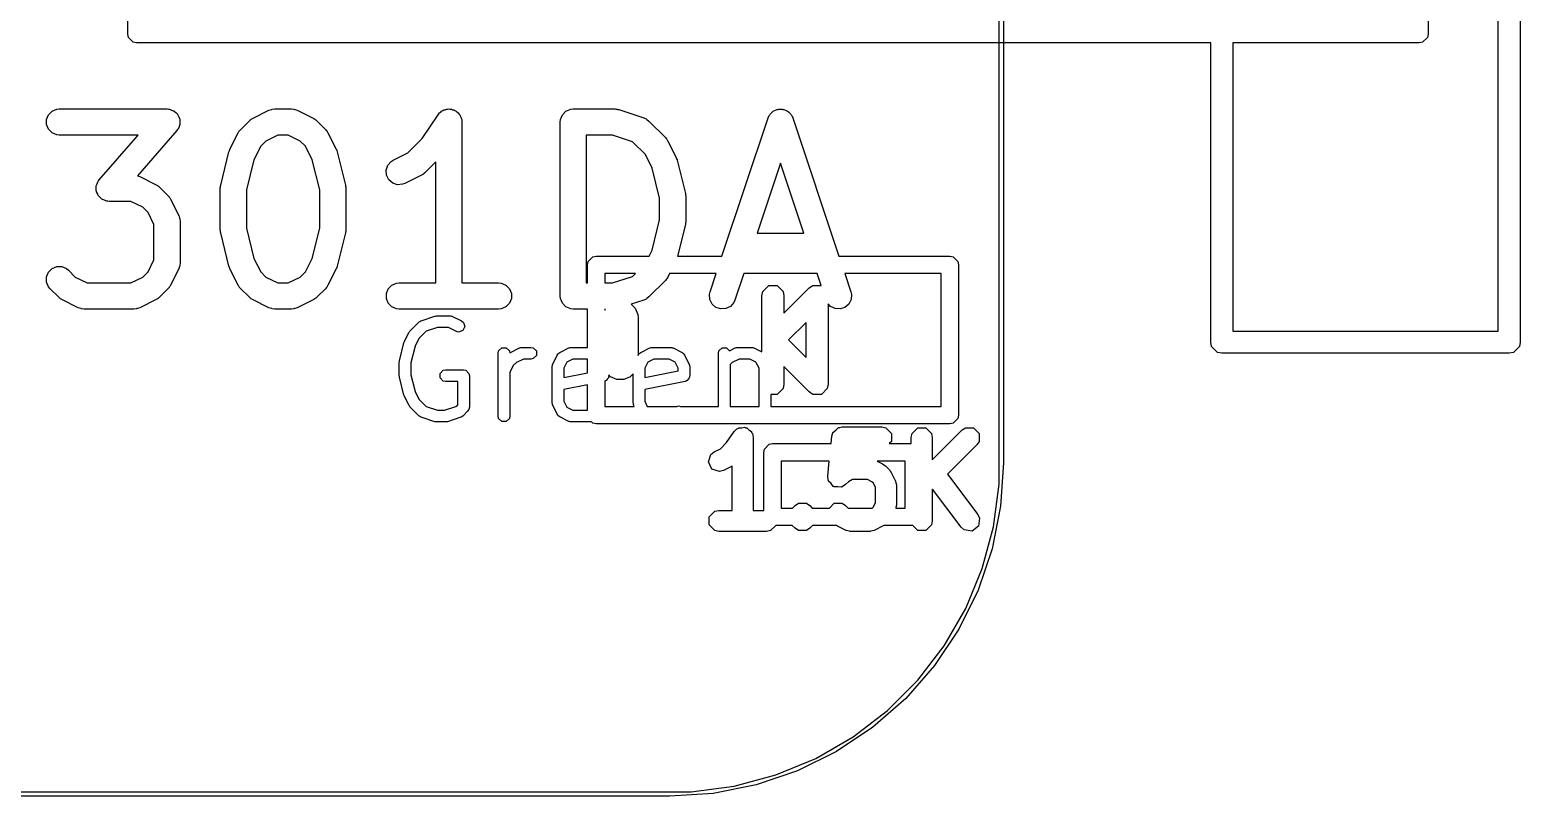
# Model space of a CAD drawing. Extents: x 95.1 to 121.9, y -82.3 to -63.1.
# Drawn here: x 113.31 to 121.87, y -81.74 to -77.34 of the extents above; entities that cross this region are included whole.
import ezdxf

# ---------------------------------------------------------------- set-up
doc = ezdxf.new("R2010")
doc.units = 0
doc.layers.add('BLACK', color=7, linetype='CONTINUOUS')

msp = doc.modelspace()

# ---------------------------------------------------------------- linework, layer by layer
at = {"layer": 'BLACK', "linetype": 'CONTINUOUS'}
for p, q in [((118.876, -79.821), (118.876, -65.851)), ((118.9014, -65.851), (118.9014, -79.821)), ((121.7425, -79.0665), (121.7425, -66.6935)), ((121.8695, -66.63), (121.8695, -79.13)), ((121.34, -68.41), (121.34, -77.36)), ((113.87, -77.36), (113.87, -74.239878)), ((113.873806, -77.379134), (113.87, -77.36)), ((113.900866, -77.406194), (113.873806, -77.379134)), ((121.336194, -77.379134), (121.309134, -77.406194)), ((121.34, -77.36), (121.336194, -77.379134)), ((113.92, -77.41), (113.900866, -77.406194)), ((120.0915, -77.41), (113.92, -77.41)), ((120.0915, -79.13), (120.0915, -77.41)), ((121.29, -77.41), (120.2185, -77.41)), ((120.2185, -77.41), (120.2185, -79.0665)), ((121.309134, -77.406194), (121.29, -77.41)), ((113.403584, -77.850187), (113.414783, -77.823151)), ((113.414783, -77.823151), (113.435475, -77.802459)), ((113.435475, -77.802459), (113.462511, -77.79126)), ((113.462511, -77.79126), (113.477143, -77.789819)), ((113.477143, -77.789819), (114.09619, -77.789819)), ((114.09619, -77.789819), (114.103928, -77.790581)), ((114.103928, -77.790581), (114.105896, -77.79045)), ((114.105896, -77.79045), (114.107251, -77.790908)), ((114.107251, -77.790908), (114.110822, -77.79126)), ((114.110822, -77.79126), (114.122079, -77.795923)), ((114.122079, -77.795923), (114.133617, -77.799825)), ((114.133617, -77.799825), (114.135521, -77.80149)), ((114.135521, -77.80149), (114.137858, -77.802459)), ((114.137858, -77.802459), (114.146468, -77.811069)), ((114.146468, -77.811069), (114.155641, -77.819095)), ((114.155641, -77.819095), (114.156763, -77.821364)), ((114.156763, -77.821364), (114.15855, -77.823151)), ((114.15855, -77.823151), (114.16321, -77.834401)), ((114.586459, -77.845356), (114.681697, -77.797737)), ((114.681697, -77.797737), (114.695428, -77.792482)), ((114.695428, -77.792482), (114.698117, -77.79229)), ((114.698117, -77.79229), (114.700606, -77.79126)), ((114.700606, -77.79126), (114.715238, -77.789819)), ((114.715238, -77.789819), (114.810476, -77.789819)), ((114.810476, -77.789819), (114.825108, -77.79126)), ((114.825108, -77.79126), (114.827597, -77.792291)), ((114.827597, -77.792291), (114.830285, -77.792482)), ((114.830285, -77.792482), (114.844017, -77.797737)), ((114.844017, -77.797737), (114.939255, -77.845356)), ((115.561714, -77.959896), (115.652834, -77.823216)), ((115.652834, -77.823216), (115.652868, -77.823173)), ((115.652868, -77.823173), (115.652878, -77.823151)), ((115.652878, -77.823151), (115.652929, -77.823099)), ((115.652929, -77.823099), (115.66215, -77.811841)), ((115.66215, -77.811841), (115.668319, -77.807709)), ((115.668319, -77.807709), (115.67357, -77.802459)), ((115.67357, -77.802459), (115.680359, -77.799646)), ((115.680359, -77.799646), (115.686465, -77.795558)), ((115.686465, -77.795558), (115.693745, -77.794101)), ((115.693745, -77.794101), (115.700606, -77.79126)), ((115.700606, -77.79126), (115.707954, -77.79126)), ((115.707954, -77.79126), (115.715159, -77.789819)), ((115.715159, -77.789819), (115.722443, -77.79126)), ((115.722443, -77.79126), (115.72987, -77.79126)), ((115.72987, -77.79126), (115.736658, -77.794072)), ((115.736658, -77.794072), (115.743867, -77.795498)), ((115.743867, -77.795498), (115.750046, -77.799617)), ((115.750046, -77.799617), (115.756906, -77.802459)), ((115.756906, -77.802459), (115.762099, -77.807652)), ((115.762099, -77.807652), (115.768216, -77.81173)), ((115.768216, -77.81173), (115.772349, -77.817902)), ((115.772349, -77.817902), (115.777598, -77.823151)), ((115.777598, -77.823151), (115.780409, -77.829938)), ((116.355965, -77.850187), (116.367164, -77.823151)), ((116.367164, -77.823151), (116.387856, -77.802459)), ((116.387856, -77.802459), (116.414892, -77.79126)), ((116.414892, -77.79126), (116.429524, -77.789819)), ((116.429524, -77.789819), (116.667619, -77.789819)), ((116.667619, -77.789819), (116.675024, -77.790548)), ((116.675024, -77.790548), (116.676999, -77.790408)), ((116.676999, -77.790408), (116.679596, -77.790998)), ((116.679596, -77.790998), (116.682251, -77.79126)), ((116.682251, -77.79126), (116.684082, -77.792018)), ((116.684082, -77.792018), (116.691336, -77.793668)), ((116.691336, -77.793668), (116.834193, -77.841287)), ((117.554843, -77.827677), (117.558353, -77.823629)), ((117.558353, -77.823629), (117.56075, -77.818836)), ((117.56075, -77.818836), (117.567858, -77.81267)), ((117.567858, -77.81267), (117.574017, -77.80557)), ((117.574017, -77.80557), (117.578806, -77.803175)), ((117.578806, -77.803175), (117.582857, -77.799662)), ((117.582857, -77.799662), (117.591782, -77.796687)), ((117.591782, -77.796687), (117.60019, -77.792483)), ((117.60019, -77.792483), (117.605534, -77.792103)), ((117.605534, -77.792103), (117.61062, -77.790408)), ((117.61062, -77.790408), (117.62, -77.791074)), ((117.62, -77.791074), (117.62938, -77.790408)), ((117.62938, -77.790408), (117.634465, -77.792103)), ((117.634465, -77.792103), (117.63981, -77.792483)), ((117.63981, -77.792483), (117.64822, -77.796688)), ((117.64822, -77.796688), (117.657142, -77.799662)), ((117.657142, -77.799662), (117.661189, -77.803172)), ((117.661189, -77.803172), (117.665983, -77.805569)), ((117.665983, -77.805569), (117.672146, -77.812674)), ((117.672146, -77.812674), (117.67925, -77.818836)), ((117.67925, -77.818836), (117.681645, -77.823627)), ((117.681645, -77.823627), (117.685157, -77.827676)), ((113.403584, -77.879451), (113.403584, -77.850187)), ((113.414783, -77.906487), (113.403584, -77.879451)), ((113.435475, -77.927179), (113.414783, -77.906487)), ((114.157154, -77.907882), (114.152633, -77.914207)), ((114.15855, -77.906487), (114.157154, -77.907882)), ((114.159098, -77.905163), (114.15855, -77.906487)), ((114.161184, -77.902246), (114.159098, -77.905163)), ((114.165085, -77.890708), (114.161184, -77.902246)), ((114.16321, -77.834401), (114.168613, -77.845327)), ((114.169749, -77.879451), (114.165085, -77.890708)), ((114.168613, -77.845327), (114.168781, -77.84785)), ((114.168781, -77.84785), (114.169749, -77.850187)), ((114.169749, -77.850187), (114.169749, -77.862371)), ((114.169749, -77.862371), (114.170559, -77.874525)), ((114.170559, -77.874525), (114.169749, -77.87692)), ((114.169749, -77.87692), (114.169749, -77.879451)), ((114.514629, -77.912773), (114.519348, -77.907024)), ((114.519348, -77.907024), (114.566967, -77.859405)), ((114.566967, -77.859405), (114.572716, -77.854686)), ((114.572716, -77.854686), (114.574016, -77.853188)), ((114.574016, -77.853188), (114.576275, -77.851766)), ((114.576275, -77.851766), (114.578332, -77.850078)), ((114.578332, -77.850078), (114.580159, -77.84932)), ((114.580159, -77.84932), (114.586459, -77.845356)), ((114.939255, -77.845356), (114.945554, -77.84932)), ((114.945554, -77.84932), (114.947382, -77.850078)), ((114.947382, -77.850078), (114.949438, -77.851766)), ((114.949438, -77.851766), (114.951698, -77.853188)), ((114.951698, -77.853188), (114.952997, -77.854686)), ((114.952997, -77.854686), (114.958747, -77.859405)), ((114.958747, -77.859405), (115.006366, -77.907024)), ((115.006366, -77.907024), (115.011084, -77.912773)), ((115.780409, -77.829938), (115.784499, -77.836045)), ((115.784499, -77.836045), (115.785955, -77.843326)), ((115.785955, -77.843326), (115.788797, -77.850187)), ((115.788797, -77.850187), (115.790222, -77.864663)), ((115.790222, -77.864663), (115.790238, -77.86474)), ((115.790238, -77.86474), (115.790232, -77.864766)), ((115.790232, -77.864766), (115.790238, -77.864819)), ((115.790238, -77.864819), (115.790238, -78.789819)), ((116.354524, -77.864819), (116.355965, -77.850187)), ((116.354524, -78.864819), (116.354524, -77.864819)), ((116.834193, -77.841287), (116.847618, -77.847281)), ((116.847618, -77.847281), (116.849653, -77.849046)), ((116.849653, -77.849046), (116.852144, -77.850078)), ((116.852144, -77.850078), (116.863509, -77.859405)), ((116.863509, -77.859405), (116.958747, -77.954643)), ((117.28415, -78.6352), (117.548849, -77.841102)), ((117.548849, -77.841102), (117.554843, -77.827677)), ((117.685157, -77.827676), (117.691151, -77.841102)), ((117.691151, -77.841102), (117.95585, -78.6352)), ((113.462511, -77.938378), (113.435475, -77.927179)), ((113.477143, -77.939819), (113.462511, -77.938378)), ((113.930908, -77.939819), (113.477143, -77.939819)), ((113.706414, -78.196383), (113.930908, -77.939819)), ((114.152633, -77.914207), (113.925737, -78.173516)), ((114.45768, -78.021754), (114.505299, -77.926516)), ((114.505299, -77.926516), (114.509263, -77.920216)), ((114.509263, -77.920216), (114.510021, -77.918389)), ((114.510021, -77.918389), (114.511709, -77.916332)), ((114.511709, -77.916332), (114.513131, -77.914073)), ((114.513131, -77.914073), (114.514629, -77.912773)), ((114.664427, -77.974077), (114.63402, -78.004484)), ((114.732943, -77.939819), (114.664427, -77.974077)), ((114.792771, -77.939819), (114.732943, -77.939819)), ((114.861287, -77.974077), (114.792771, -77.939819)), ((114.891694, -78.004484), (114.861287, -77.974077)), ((115.011084, -77.912773), (115.012583, -77.914073)), ((115.012583, -77.914073), (115.014004, -77.916332)), ((115.014004, -77.916332), (115.015693, -77.918389)), ((115.015693, -77.918389), (115.01645, -77.920216)), ((115.01645, -77.920216), (115.020415, -77.926516)), ((115.020415, -77.926516), (115.068034, -78.021754)), ((115.480335, -78.041275), (115.561714, -77.959896)), ((116.655449, -77.939819), (116.504524, -77.939819)), ((116.504524, -77.939819), (116.504524, -78.789819)), ((116.769962, -77.97799), (116.655449, -77.939819)), ((116.844075, -78.052103), (116.769962, -77.97799)), ((116.958747, -77.954643), (116.963467, -77.960393)), ((116.963467, -77.960393), (116.964964, -77.961692)), ((116.964964, -77.961692), (116.966383, -77.963946)), ((116.966383, -77.963946), (116.968075, -77.966008)), ((116.968075, -77.966008), (116.968833, -77.96784)), ((116.968833, -77.96784), (116.972796, -77.974135)), ((116.972796, -77.974135), (117.020415, -78.069373)), ((114.404382, -78.227581), (114.452001, -78.037105)), ((114.452001, -78.037105), (114.452386, -78.036025)), ((114.452386, -78.036025), (114.452425, -78.035486)), ((114.452425, -78.035486), (114.454752, -78.029404)), ((114.454752, -78.029404), (114.456948, -78.023259)), ((114.456948, -78.023259), (114.45727, -78.022823)), ((114.45727, -78.022823), (114.45768, -78.021754)), ((114.595526, -78.081471), (114.552143, -78.255005)), ((114.63402, -78.004484), (114.595526, -78.081471)), ((114.930187, -78.081471), (114.891694, -78.004484)), ((114.973571, -78.255005), (114.930187, -78.081471)), ((115.068034, -78.021754), (115.068443, -78.022823)), ((115.068443, -78.022823), (115.068766, -78.023259)), ((115.068766, -78.023259), (115.070958, -78.029395)), ((115.070958, -78.029395), (115.073289, -78.035485)), ((115.073289, -78.035485), (115.073327, -78.036025)), ((115.073327, -78.036025), (115.073713, -78.037105)), ((115.073713, -78.037105), (115.121332, -78.227581)), ((115.395983, -78.083451), (115.480335, -78.041275)), ((116.882568, -78.12909), (116.844075, -78.052103)), ((117.020415, -78.069373), (117.020824, -78.070442)), ((117.020824, -78.070442), (117.021147, -78.070878)), ((117.021147, -78.070878), (117.023333, -78.076997)), ((117.023333, -78.076997), (117.02567, -78.083104)), ((115.355113, -78.141152), (115.364367, -78.113391)), ((115.357187, -78.170342), (115.355113, -78.141152)), ((115.364367, -78.113391), (115.38354, -78.091283)), ((115.38354, -78.091283), (115.395983, -78.083451)), ((115.564602, -78.166031), (115.558303, -78.169996)), ((115.56643, -78.165274), (115.564602, -78.166031)), ((115.568486, -78.163585), (115.56643, -78.165274)), ((115.570746, -78.162164), (115.568486, -78.163585)), ((115.572045, -78.160665), (115.570746, -78.162164)), ((115.577795, -78.155947), (115.572045, -78.160665)), ((115.640238, -78.093504), (115.577795, -78.155947)), ((115.640238, -78.789819), (115.640238, -78.093504)), ((116.925952, -78.302624), (116.882568, -78.12909)), ((117.02567, -78.083104), (117.025708, -78.083644)), ((117.025708, -78.083644), (117.026094, -78.084724)), ((117.026094, -78.084724), (117.073713, -78.2752)), ((117.62, -78.101989), (117.485962, -78.504104)), ((117.754038, -78.504104), (117.62, -78.101989)), ((113.688488, -78.236065), (113.689298, -78.233669)), ((113.689298, -78.248218), (113.688488, -78.236065)), ((113.689298, -78.231139), (113.693961, -78.219881)), ((113.689298, -78.233669), (113.689298, -78.231139)), ((113.689298, -78.260403), (113.689298, -78.248218)), ((113.693961, -78.219881), (113.697863, -78.208344)), ((113.697863, -78.208344), (113.699948, -78.205426)), ((113.699948, -78.205426), (113.700497, -78.204103)), ((113.700497, -78.204103), (113.701892, -78.202707)), ((113.701892, -78.202707), (113.706414, -78.196383)), ((113.925737, -78.173516), (113.939255, -78.178689)), ((113.939255, -78.178689), (114.034493, -78.226308)), ((114.034493, -78.226308), (114.040792, -78.230272)), ((114.040792, -78.230272), (114.04262, -78.23103)), ((114.04262, -78.23103), (114.044676, -78.232718)), ((114.044676, -78.232718), (114.046936, -78.23414)), ((114.046936, -78.23414), (114.048235, -78.235638)), ((114.048235, -78.235638), (114.053985, -78.240357)), ((114.053985, -78.240357), (114.101604, -78.287976)), ((114.402143, -78.245771), (114.402394, -78.243217)), ((114.402143, -78.483866), (114.402143, -78.245771)), ((114.402232, -78.242125), (114.403041, -78.236651)), ((114.402394, -78.243217), (114.402232, -78.242125)), ((114.403041, -78.236651), (114.403584, -78.231139)), ((114.403584, -78.231139), (114.404006, -78.230117)), ((114.404006, -78.230117), (114.404382, -78.227581)), ((115.121332, -78.227581), (115.121707, -78.230117)), ((115.121707, -78.230117), (115.12213, -78.231139)), ((115.12213, -78.231139), (115.122672, -78.236651)), ((115.122672, -78.236651), (115.123482, -78.242125)), ((115.123482, -78.242125), (115.123319, -78.243217)), ((115.123319, -78.243217), (115.123571, -78.245771)), ((115.123571, -78.245771), (115.123571, -78.483866)), ((115.370274, -78.196517), (115.357187, -78.170342)), ((115.392382, -78.21569), (115.370274, -78.196517)), ((115.420143, -78.224944), (115.392382, -78.21569)), ((115.449333, -78.22287), (115.420143, -78.224944)), ((115.463065, -78.217615), (115.449333, -78.22287)), ((115.558303, -78.169996), (115.463065, -78.217615)), ((113.690265, -78.262739), (113.689298, -78.260403)), ((113.690434, -78.265263), (113.690265, -78.262739)), ((113.695836, -78.276188), (113.690434, -78.265263)), ((113.700497, -78.287439), (113.695836, -78.276188)), ((113.702283, -78.289225), (113.700497, -78.287439)), ((113.703406, -78.291495), (113.702283, -78.289225)), ((113.712578, -78.29952), (113.703406, -78.291495)), ((113.721189, -78.308131), (113.712578, -78.29952)), ((113.723525, -78.309099), (113.721189, -78.308131)), ((113.72543, -78.310765), (113.723525, -78.309099)), ((113.736967, -78.314666), (113.72543, -78.310765)), ((113.748225, -78.31933), (113.736967, -78.314666)), ((113.751795, -78.319681), (113.748225, -78.31933)), ((113.753151, -78.32014), (113.751795, -78.319681)), ((113.755118, -78.320008), (113.753151, -78.32014)), ((113.762857, -78.320771), (113.755118, -78.320008)), ((113.888009, -78.320771), (113.762857, -78.320771)), ((113.956525, -78.355029), (113.888009, -78.320771)), ((114.101604, -78.287976), (114.106322, -78.293725)), ((114.106322, -78.293725), (114.107821, -78.295025)), ((114.107821, -78.295025), (114.109242, -78.297284)), ((114.109242, -78.297284), (114.110931, -78.299341)), ((114.110931, -78.299341), (114.111688, -78.301168)), ((114.111688, -78.301168), (114.115653, -78.307468)), ((114.115653, -78.307468), (114.163272, -78.402706)), ((114.552143, -78.255005), (114.552143, -78.474632)), ((114.973571, -78.474632), (114.973571, -78.255005)), ((116.925952, -78.427013), (116.925952, -78.302624)), ((117.073713, -78.2752), (117.074088, -78.277736)), ((117.074088, -78.277736), (117.074511, -78.278758)), ((117.074511, -78.278758), (117.075053, -78.28427)), ((117.075053, -78.28427), (117.075863, -78.289744)), ((117.075863, -78.289744), (117.0757, -78.290836)), ((117.0757, -78.290836), (117.075952, -78.29339)), ((117.075952, -78.29339), (117.075952, -78.436247)), ((113.986932, -78.385436), (113.956525, -78.355029)), ((114.02119, -78.453952), (113.986932, -78.385436)), ((114.163272, -78.402706), (114.168527, -78.416437)), ((114.168527, -78.416437), (114.168718, -78.419126)), ((114.168718, -78.419126), (114.169749, -78.421615)), ((114.169749, -78.421615), (114.17119, -78.436247)), ((114.02119, -78.656637), (114.02119, -78.453952)), ((114.17119, -78.436247), (114.17119, -78.674342)), ((114.402394, -78.486419), (114.402143, -78.483866)), ((114.402232, -78.487512), (114.402394, -78.486419)), ((114.403041, -78.492985), (114.402232, -78.487512)), ((114.403584, -78.498498), (114.403041, -78.492985)), ((114.404006, -78.499519), (114.403584, -78.498498)), ((114.404382, -78.502056), (114.404006, -78.499519)), ((114.452001, -78.692532), (114.404382, -78.502056)), ((114.552143, -78.474632), (114.595526, -78.648166)), ((114.930187, -78.648166), (114.973571, -78.474632)), ((115.121332, -78.502056), (115.073713, -78.692532)), ((115.121707, -78.499519), (115.121332, -78.502056)), ((115.12213, -78.498498), (115.121707, -78.499519)), ((115.122672, -78.492985), (115.12213, -78.498498)), ((115.123482, -78.487512), (115.122672, -78.492985)), ((115.123571, -78.483866), (115.123319, -78.486419)), ((115.123319, -78.486419), (115.123482, -78.487512)), ((116.882568, -78.600547), (116.925952, -78.427013)), ((117.073713, -78.454437), (117.028522, -78.6352)), ((117.074088, -78.4519), (117.073713, -78.454437)), ((117.074511, -78.450879), (117.074088, -78.4519)), ((117.075053, -78.445366), (117.074511, -78.450879)), ((117.075863, -78.439893), (117.075053, -78.445366)), ((117.075952, -78.436247), (117.0757, -78.4388)), ((117.0757, -78.4388), (117.075863, -78.439893)), ((117.485962, -78.504104), (117.754038, -78.504104)), ((113.986931, -78.725153), (114.02119, -78.656637)), ((114.17119, -78.674342), (114.169749, -78.688974)), ((114.595526, -78.648166), (114.63402, -78.725153)), ((114.891693, -78.725153), (114.930187, -78.648166)), ((116.5106, -78.6852), (116.514406, -78.666066)), ((116.514406, -78.666066), (116.541466, -78.639006)), ((116.541466, -78.639006), (116.5606, -78.6352)), ((116.5606, -78.6352), (116.865241, -78.6352)), ((116.865241, -78.6352), (116.882568, -78.600547)), ((117.028522, -78.6352), (117.28415, -78.6352)), ((117.95585, -78.6352), (118.5926, -78.6352)), ((118.5926, -78.6352), (118.611734, -78.639006)), ((118.611734, -78.639006), (118.638794, -78.666066)), ((118.638794, -78.666066), (118.6426, -78.6852)), ((113.403584, -78.754948), (113.414783, -78.727912)), ((113.403584, -78.784211), (113.403584, -78.754948)), ((113.414783, -78.727912), (113.435476, -78.707219)), ((113.435476, -78.707219), (113.462512, -78.696021)), ((113.462512, -78.696021), (113.491775, -78.696021)), ((113.491775, -78.696021), (113.518811, -78.70722)), ((113.518811, -78.70722), (113.530177, -78.716548)), ((113.530177, -78.716548), (113.569189, -78.755561)), ((113.569189, -78.755561), (113.637705, -78.789819)), ((113.888009, -78.789819), (113.956524, -78.755561)), ((113.956524, -78.755561), (113.986931, -78.725153)), ((114.163272, -78.707883), (114.115653, -78.803121)), ((114.168527, -78.694152), (114.163272, -78.707883)), ((114.168718, -78.691462), (114.168527, -78.694152)), ((114.169749, -78.688974), (114.168718, -78.691462)), ((114.452386, -78.693611), (114.452001, -78.692532)), ((114.452425, -78.694151), (114.452386, -78.693611)), ((114.454752, -78.700232), (114.452425, -78.694151)), ((114.456948, -78.706378), (114.454752, -78.700232)), ((114.45727, -78.706813), (114.456948, -78.706378)), ((114.45768, -78.707883), (114.45727, -78.706813)), ((114.505299, -78.803121), (114.45768, -78.707883)), ((114.63402, -78.725153), (114.664427, -78.755561)), ((114.664427, -78.755561), (114.732943, -78.789819)), ((114.792771, -78.789819), (114.861286, -78.755561)), ((114.861286, -78.755561), (114.891693, -78.725153)), ((115.068034, -78.707883), (115.020415, -78.803121)), ((115.068443, -78.706813), (115.068034, -78.707883)), ((115.068766, -78.706378), (115.068443, -78.706813)), ((115.070958, -78.700241), (115.068766, -78.706378)), ((115.073289, -78.694152), (115.070958, -78.700241)), ((115.073327, -78.693611), (115.073289, -78.694152)), ((115.073713, -78.692532), (115.073327, -78.693611)), ((116.5106, -78.789819), (116.5106, -78.6852)), ((116.6106, -78.7352), (116.6106, -78.789819)), ((116.786409, -78.7352), (116.6106, -78.7352)), ((116.655449, -78.789819), (116.769962, -78.751647)), ((116.769962, -78.751647), (116.786409, -78.7352)), ((116.964964, -78.767945), (116.963465, -78.769244)), ((116.966385, -78.765686), (116.964964, -78.767945)), ((116.968075, -78.763628), (116.966385, -78.765686)), ((116.968832, -78.761798), (116.968075, -78.763628)), ((116.972796, -78.755502), (116.968832, -78.761798)), ((116.982947, -78.7352), (116.972796, -78.755502)), ((117.250817, -78.7352), (116.982947, -78.7352)), ((117.215516, -78.841102), (117.250817, -78.7352)), ((117.40893, -78.7352), (117.357818, -78.888536)), ((117.83107, -78.7352), (117.40893, -78.7352)), ((117.854115, -78.804334), (117.83107, -78.7352)), ((117.989183, -78.7352), (118.024484, -78.841102)), ((118.5426, -78.7352), (117.989183, -78.7352)), ((118.5426, -79.4988), (118.5426, -78.7352)), ((118.6426, -78.6852), (118.6426, -79.5488)), ((113.414782, -78.811247), (113.403584, -78.784211)), ((113.424109, -78.822612), (113.414782, -78.811247)), ((113.471728, -78.870232), (113.424109, -78.822612)), ((113.637705, -78.789819), (113.888009, -78.789819)), ((114.101604, -78.822613), (114.053986, -78.870232)), ((114.106322, -78.816863), (114.101604, -78.822613)), ((114.107821, -78.815564), (114.106322, -78.816863)), ((114.109242, -78.813305), (114.107821, -78.815564)), ((114.110932, -78.811247), (114.109242, -78.813305)), ((114.111689, -78.809417), (114.110932, -78.811247)), ((114.115653, -78.803121), (114.111689, -78.809417)), ((114.509262, -78.809417), (114.505299, -78.803121)), ((114.51002, -78.811247), (114.509262, -78.809417)), ((114.511709, -78.813305), (114.51002, -78.811247)), ((114.513131, -78.815564), (114.511709, -78.813305)), ((114.514629, -78.816863), (114.513131, -78.815564)), ((114.519347, -78.822612), (114.514629, -78.816863)), ((114.566966, -78.870232), (114.519347, -78.822612)), ((114.732943, -78.789819), (114.792771, -78.789819)), ((115.006366, -78.822613), (114.958748, -78.870232)), ((115.011084, -78.816863), (115.006366, -78.822613)), ((115.012583, -78.815564), (115.011084, -78.816863)), ((115.014004, -78.813305), (115.012583, -78.815564)), ((115.015694, -78.811247), (115.014004, -78.813305)), ((115.016451, -78.809417), (115.015694, -78.811247)), ((115.020415, -78.803121), (115.016451, -78.809417)), ((115.355965, -78.850187), (115.367164, -78.823151)), ((115.355965, -78.879451), (115.355965, -78.850187)), ((115.367164, -78.823151), (115.387856, -78.802459)), ((115.387856, -78.802459), (115.414892, -78.79126)), ((115.414892, -78.79126), (115.429524, -78.789819)), ((115.429524, -78.789819), (115.640238, -78.789819)), ((115.790238, -78.789819), (116.000952, -78.789819)), ((116.000952, -78.789819), (116.015584, -78.79126)), ((116.015584, -78.79126), (116.04262, -78.802459)), ((116.04262, -78.802459), (116.063312, -78.823151)), ((116.063312, -78.823151), (116.074511, -78.850187)), ((116.074511, -78.850187), (116.074511, -78.879451)), ((116.504524, -78.789819), (116.5106, -78.789819)), ((116.6106, -78.789819), (116.655449, -78.789819)), ((116.958748, -78.774993), (116.863509, -78.870233)), ((116.963465, -78.769244), (116.958748, -78.774993)), ((117.212256, -78.855439), (117.215516, -78.841102)), ((117.5131, -78.863), (117.517934, -78.8387)), ((117.517934, -78.8387), (117.5523, -78.804334)), ((117.5523, -78.804334), (117.6009, -78.804334)), ((117.6009, -78.804334), (117.635266, -78.8387)), ((117.635266, -78.8387), (117.6401, -78.863)), ((117.6401, -78.963698), (117.785699, -78.818099)), ((117.785699, -78.818099), (117.806299, -78.804334)), ((117.806299, -78.804334), (117.854115, -78.804334)), ((118.024484, -78.841102), (118.027744, -78.855438)), ((113.477477, -78.87495), (113.471728, -78.870232)), ((113.478778, -78.87645), (113.477477, -78.87495)), ((113.481037, -78.877872), (113.478778, -78.87645)), ((113.483094, -78.87956), (113.481037, -78.877872)), ((113.484921, -78.880317), (113.483094, -78.87956)), ((113.491221, -78.884282), (113.484921, -78.880317)), ((113.586459, -78.931901), (113.491221, -78.884282)), ((113.60019, -78.937156), (113.586459, -78.931901)), ((113.602879, -78.937347), (113.60019, -78.937156)), ((113.605368, -78.938378), (113.602879, -78.937347)), ((113.62, -78.939819), (113.605368, -78.938378)), ((113.920346, -78.938378), (113.905714, -78.939819)), ((113.922835, -78.937346), (113.920346, -78.938378)), ((113.925523, -78.937156), (113.922835, -78.937346)), ((113.939255, -78.931901), (113.925523, -78.937156)), ((114.034493, -78.884282), (113.939255, -78.931901)), ((114.040792, -78.880317), (114.034493, -78.884282)), ((114.04262, -78.87956), (114.040792, -78.880317)), ((114.044676, -78.877872), (114.04262, -78.87956)), ((114.046936, -78.87645), (114.044676, -78.877872)), ((114.048236, -78.87495), (114.046936, -78.87645)), ((114.053986, -78.870232), (114.048236, -78.87495)), ((114.572715, -78.87495), (114.566966, -78.870232)), ((114.574016, -78.87645), (114.572715, -78.87495)), ((114.576275, -78.877872), (114.574016, -78.87645)), ((114.578332, -78.87956), (114.576275, -78.877872)), ((114.580159, -78.880317), (114.578332, -78.87956)), ((114.586459, -78.884282), (114.580159, -78.880317)), ((114.681697, -78.931901), (114.586459, -78.884282)), ((114.695428, -78.937156), (114.681697, -78.931901)), ((114.698117, -78.937347), (114.695428, -78.937156)), ((114.700606, -78.938378), (114.698117, -78.937347)), ((114.715238, -78.939819), (114.700606, -78.938378)), ((114.825108, -78.938378), (114.810476, -78.939819)), ((114.827597, -78.937346), (114.825108, -78.938378)), ((114.830285, -78.937156), (114.827597, -78.937346)), ((114.844017, -78.931901), (114.830285, -78.937156)), ((114.939255, -78.884282), (114.844017, -78.931901)), ((114.945554, -78.880317), (114.939255, -78.884282)), ((114.947382, -78.87956), (114.945554, -78.880317)), ((114.949438, -78.877872), (114.947382, -78.87956)), ((114.951698, -78.87645), (114.949438, -78.877872)), ((114.952998, -78.87495), (114.951698, -78.87645)), ((114.958748, -78.870232), (114.952998, -78.87495)), ((115.367164, -78.906487), (115.355965, -78.879451)), ((115.387856, -78.927179), (115.367164, -78.906487)), ((115.414892, -78.938378), (115.387856, -78.927179)), ((115.429524, -78.939819), (115.414892, -78.938378)), ((116.015584, -78.938378), (116.000952, -78.939819)), ((116.04262, -78.927179), (116.015584, -78.938378)), ((116.063312, -78.906487), (116.04262, -78.927179)), ((116.074511, -78.879451), (116.063312, -78.906487)), ((116.355965, -78.879451), (116.354524, -78.864819)), ((116.367164, -78.906487), (116.355965, -78.879451)), ((116.387856, -78.927179), (116.367164, -78.906487)), ((116.414892, -78.938378), (116.387856, -78.927179)), ((116.429524, -78.939819), (116.414892, -78.938378)), ((116.834193, -78.888351), (116.763228, -78.912005)), ((116.763228, -78.912005), (116.784777, -78.933554)), ((116.784777, -78.933554), (116.799948, -78.970179)), ((116.847618, -78.882357), (116.834193, -78.888351)), ((116.849653, -78.880591), (116.847618, -78.882357)), ((116.852144, -78.87956), (116.849653, -78.880591)), ((116.863509, -78.870233), (116.852144, -78.87956)), ((117.214331, -78.884629), (117.212256, -78.855439)), ((117.227417, -78.910802), (117.214331, -78.884629)), ((117.249524, -78.929976), (117.227417, -78.910802)), ((117.277287, -78.93923), (117.249524, -78.929976)), ((117.306477, -78.937155), (117.277287, -78.93923)), ((117.33265, -78.924069), (117.306477, -78.937155)), ((117.351824, -78.901962), (117.33265, -78.924069)), ((117.357818, -78.888536), (117.351824, -78.901962)), ((117.5131, -79.18586), (117.5131, -78.863)), ((117.6401, -78.863), (117.6401, -78.963698)), ((117.90735, -78.924068), (117.8941, -78.908791)), ((117.8941, -78.908791), (117.8941, -79.371)), ((117.933523, -78.937155), (117.90735, -78.924068)), ((117.962713, -78.93923), (117.933523, -78.937155)), ((117.990475, -78.929976), (117.962713, -78.93923)), ((118.012583, -78.910802), (117.990475, -78.929976)), ((118.025669, -78.884628), (118.012583, -78.910802)), ((118.027744, -78.855438), (118.025669, -78.884628)), ((113.905714, -78.939819), (113.62, -78.939819)), ((114.810476, -78.939819), (114.715238, -78.939819)), ((116.000952, -78.939819), (115.429524, -78.939819)), ((115.491435, -79.066146), (115.543106, -79.014475)), ((115.543106, -79.014475), (115.544501, -79.013542)), ((115.544501, -79.013542), (115.544846, -79.012854)), ((115.544846, -79.012854), (115.549514, -79.010193)), ((115.549514, -79.010193), (115.553984, -79.007207)), ((115.553984, -79.007207), (115.554754, -79.007207)), ((115.554754, -79.007207), (115.556212, -79.006376)), ((115.556212, -79.006376), (115.633717, -78.980541)), ((115.633717, -78.980541), (115.639046, -78.979868)), ((115.639046, -78.979868), (115.64432, -78.97882)), ((115.64432, -78.97882), (115.721827, -78.97882)), ((115.721827, -78.97882), (115.723472, -78.979147)), ((115.723472, -78.979147), (115.724203, -78.978904)), ((115.724203, -78.978904), (115.729383, -78.980323)), ((115.729383, -78.980323), (115.734658, -78.981372)), ((115.734658, -78.981372), (115.735202, -78.981916)), ((115.735202, -78.981916), (115.736821, -78.98236)), ((115.736821, -78.98236), (115.788491, -79.008195)), ((115.788491, -79.008195), (115.798826, -79.016216)), ((115.798826, -79.016216), (115.806941, -79.04056)), ((116.5106, -78.939819), (116.429524, -78.939819)), ((116.5106, -79.159668), (116.5106, -78.939819)), ((116.6106, -78.939819), (116.6106, -78.946163)), ((116.6106, -78.946163), (116.613228, -78.939819)), ((116.613228, -78.939819), (116.6106, -78.939819)), ((116.799948, -78.970179), (116.8019, -78.99)), ((116.8019, -78.99), (116.8019, -79.205762)), ((117.7671, -79.016302), (117.666402, -79.117)), ((117.7671, -79.217698), (117.7671, -79.016302)), ((115.45932, -79.126531), (115.485155, -79.07486)), ((115.485155, -79.07486), (115.488448, -79.070615)), ((115.488448, -79.070615), (115.491435, -79.066146)), ((115.542698, -79.109714), (115.520942, -79.153225)), ((115.584926, -79.067486), (115.542698, -79.109714)), ((115.649762, -79.045876), (115.584926, -79.067486)), ((115.713913, -79.045876), (115.649762, -79.045876)), ((115.758503, -79.068171), (115.713913, -79.045876)), ((115.771121, -79.071627), (115.758503, -79.068171)), ((115.795465, -79.063512), (115.771121, -79.071627)), ((115.806941, -79.04056), (115.795465, -79.063512)), ((120.2185, -79.0665), (121.7425, -79.0665)), ((115.430945, -79.236735), (115.456781, -79.133393)), ((115.456781, -79.133393), (115.45835, -79.13007)), ((115.45835, -79.13007), (115.45932, -79.126531)), ((115.520942, -79.153225), (115.497, -79.248995)), ((115.998324, -79.193196), (116.000876, -79.180365)), ((115.998324, -79.554892), (115.998324, -79.193196)), ((116.000876, -79.180365), (116.019021, -79.16222)), ((116.019021, -79.16222), (116.044683, -79.16222)), ((116.044683, -79.16222), (116.062828, -79.180365)), ((116.062828, -79.180365), (116.065085, -79.191715)), ((116.065085, -79.191715), (116.068529, -79.189043)), ((116.068529, -79.189043), (116.120199, -79.163208)), ((116.120199, -79.163208), (116.121817, -79.162764)), ((116.121817, -79.162764), (116.122362, -79.16222)), ((116.122362, -79.16222), (116.127636, -79.161171)), ((116.127636, -79.161171), (116.132817, -79.159752)), ((116.132817, -79.159752), (116.133547, -79.159995)), ((116.133547, -79.159995), (116.135193, -79.159668)), ((116.135193, -79.159668), (116.186864, -79.159668)), ((116.186864, -79.159668), (116.199695, -79.16222)), ((116.199695, -79.16222), (116.21784, -79.180365)), ((116.21784, -79.180365), (116.21784, -79.206027)), ((116.342384, -79.197063), (116.344278, -79.195592)), ((116.344278, -79.195592), (116.345746, -79.193702)), ((116.345746, -79.193702), (116.347445, -79.193135)), ((116.347445, -79.193135), (116.352719, -79.189043)), ((116.352719, -79.189043), (116.40439, -79.163207)), ((116.40439, -79.163207), (116.406009, -79.162763)), ((116.406009, -79.162763), (116.406553, -79.16222)), ((116.406553, -79.16222), (116.411821, -79.161172)), ((116.411821, -79.161172), (116.417008, -79.159752)), ((116.417008, -79.159752), (116.417738, -79.159995)), ((116.417738, -79.159995), (116.419384, -79.159668)), ((116.419384, -79.159668), (116.5106, -79.159668)), ((116.807422, -79.197063), (116.809316, -79.195592)), ((116.809316, -79.195592), (116.810784, -79.193702)), ((116.810784, -79.193702), (116.812483, -79.193135)), ((116.812483, -79.193135), (116.817757, -79.189043)), ((116.817757, -79.189043), (116.869428, -79.163207)), ((116.869428, -79.163207), (116.871047, -79.162763)), ((116.871047, -79.162763), (116.871591, -79.16222)), ((116.871591, -79.16222), (116.876859, -79.161172)), ((116.876859, -79.161172), (116.882046, -79.159752)), ((116.882046, -79.159752), (116.882776, -79.159995)), ((116.882776, -79.159995), (116.884422, -79.159668)), ((116.884422, -79.159668), (116.987763, -79.159668)), ((116.987763, -79.159668), (116.989408, -79.159995)), ((116.989408, -79.159995), (116.990139, -79.159752)), ((116.990139, -79.159752), (116.995319, -79.161171)), ((116.995319, -79.161171), (117.000594, -79.16222)), ((117.000594, -79.16222), (117.001138, -79.162764)), ((117.001138, -79.162764), (117.002757, -79.163208)), ((117.002757, -79.163208), (117.054428, -79.189043)), ((117.054428, -79.189043), (117.059701, -79.193135)), ((117.059701, -79.193135), (117.061401, -79.193702)), ((117.061401, -79.193702), (117.062868, -79.195592)), ((117.062868, -79.195592), (117.064763, -79.197063)), ((117.264261, -79.193196), (117.266813, -79.180365)), ((117.264261, -79.4988), (117.264261, -79.193196)), ((117.266813, -79.180365), (117.284958, -79.16222)), ((117.284958, -79.16222), (117.31062, -79.16222)), ((117.31062, -79.16222), (117.327838, -79.179438)), ((117.327838, -79.179438), (117.360301, -79.163207)), ((117.360301, -79.163207), (117.36192, -79.162763)), ((117.36192, -79.162763), (117.362464, -79.16222)), ((117.362464, -79.16222), (117.367732, -79.161172)), ((117.367732, -79.161172), (117.372919, -79.159752)), ((117.372919, -79.159752), (117.373649, -79.159995)), ((117.373649, -79.159995), (117.375295, -79.159668)), ((117.375295, -79.159668), (117.452801, -79.159668)), ((117.452801, -79.159668), (117.454446, -79.159995)), ((117.454446, -79.159995), (117.455177, -79.159752)), ((117.455177, -79.159752), (117.460357, -79.161171)), ((117.460357, -79.161171), (117.465632, -79.16222)), ((117.465632, -79.16222), (117.466176, -79.162764)), ((117.466176, -79.162764), (117.467795, -79.163208)), ((117.467795, -79.163208), (117.5131, -79.18586)), ((117.666402, -79.117), (117.7671, -79.217698)), ((120.096334, -79.1543), (120.0915, -79.13)), ((120.1307, -79.188666), (120.096334, -79.1543)), ((120.155, -79.1935), (120.1307, -79.188666)), ((121.806, -79.1935), (120.155, -79.1935)), ((121.8303, -79.188666), (121.806, -79.1935)), ((121.864666, -79.1543), (121.8303, -79.188666)), ((121.8695, -79.13), (121.864666, -79.1543)), ((115.429944, -79.244867), (115.430745, -79.240838)), ((115.429944, -79.322373), (115.429944, -79.244867)), ((115.430745, -79.240838), (115.430945, -79.236735)), ((115.497, -79.248995), (115.497, -79.318244)), ((116.085242, -79.264727), (116.06538, -79.304452)), ((116.103385, -79.246585), (116.085242, -79.264727)), ((116.143107, -79.226724), (116.103385, -79.246585)), ((116.186864, -79.226724), (116.143107, -79.226724)), ((116.199695, -79.224172), (116.186864, -79.226724)), ((116.21784, -79.206027), (116.199695, -79.224172)), ((116.308349, -79.270702), (116.308676, -79.269055)), ((116.308349, -79.477386), (116.308349, -79.270702)), ((116.308433, -79.268325), (116.309852, -79.263142)), ((116.308676, -79.269055), (116.308433, -79.268325)), ((116.309852, -79.263142), (116.310901, -79.257871)), ((116.310901, -79.257871), (116.311445, -79.257326)), ((116.311445, -79.257326), (116.311889, -79.255708)), ((116.311889, -79.255708), (116.337725, -79.204037)), ((116.337725, -79.204037), (116.341816, -79.198764)), ((116.341816, -79.198764), (116.342384, -79.197063)), ((116.392703, -79.24402), (116.375405, -79.278616)), ((116.375405, -79.278616), (116.375405, -79.333146)), ((116.427298, -79.226724), (116.392703, -79.24402)), ((116.5106, -79.226724), (116.427298, -79.226724)), ((116.5106, -79.306106), (116.5106, -79.226724)), ((116.8019, -79.205762), (116.802763, -79.204037)), ((116.802763, -79.204037), (116.806854, -79.198764)), ((116.806854, -79.198764), (116.807422, -79.197063)), ((116.857741, -79.24402), (116.840443, -79.278616)), ((116.840443, -79.278616), (116.840443, -79.333146)), ((116.892336, -79.226724), (116.857741, -79.24402)), ((116.979849, -79.226724), (116.892336, -79.226724)), ((117.014444, -79.244022), (116.979849, -79.226724)), ((117.031742, -79.278616), (117.014444, -79.244022)), ((117.031742, -79.294886), (117.031742, -79.278616)), ((117.064763, -79.197063), (117.06533, -79.198764)), ((117.06533, -79.198764), (117.069422, -79.204037)), ((117.069422, -79.204037), (117.095258, -79.255707)), ((117.095258, -79.255707), (117.095701, -79.257326)), ((117.095701, -79.257326), (117.096246, -79.257871)), ((117.096246, -79.257871), (117.097294, -79.263141)), ((117.097294, -79.263141), (117.098714, -79.268325)), ((117.098714, -79.268325), (117.09847, -79.269055)), ((117.09847, -79.269055), (117.098798, -79.270702)), ((117.098798, -79.270702), (117.098798, -79.322373)), ((117.343484, -79.246585), (117.331317, -79.258753)), ((117.331317, -79.258753), (117.331317, -79.4988)), ((117.383209, -79.226724), (117.343484, -79.246585)), ((117.444887, -79.226724), (117.383209, -79.226724)), ((117.479482, -79.244022), (117.444887, -79.226724)), ((117.49678, -79.278616), (117.479482, -79.244022)), ((117.49678, -79.4988), (117.49678, -79.278616)), ((117.785699, -79.415901), (117.6401, -79.270302)), ((117.6401, -79.270302), (117.6401, -79.371)), ((115.430745, -79.326401), (115.429944, -79.322373)), ((115.430945, -79.330505), (115.430745, -79.326401)), ((115.456781, -79.433847), (115.430945, -79.330505)), ((115.497, -79.318244), (115.520942, -79.414014)), ((115.665015, -79.309542), (115.68316, -79.291397)), ((115.665015, -79.335204), (115.665015, -79.309542)), ((115.68316, -79.353349), (115.665015, -79.335204)), ((115.68316, -79.291397), (115.695991, -79.288845)), ((115.695991, -79.355901), (115.68316, -79.353349)), ((115.695991, -79.288845), (115.799333, -79.288845)), ((115.765805, -79.355901), (115.695991, -79.355901)), ((115.765805, -79.489333), (115.765805, -79.355901)), ((115.799333, -79.288845), (115.812164, -79.291397)), ((115.812164, -79.291397), (115.830309, -79.309542)), ((115.830309, -79.309542), (115.832861, -79.322373)), ((115.832861, -79.322373), (115.832861, -79.503221)), ((116.06538, -79.304452), (116.06538, -79.554892)), ((116.375405, -79.333146), (116.5106, -79.306106)), ((116.611383, -79.353349), (116.6106, -79.353674)), ((116.6106, -79.353674), (116.6106, -79.4988)), ((116.613063, -79.353349), (116.611383, -79.353349)), ((116.614257, -79.352154), (116.613063, -79.353349)), ((116.618888, -79.350231), (116.614257, -79.352154)), ((116.624302, -79.34211), (116.618888, -79.350231)), ((116.631208, -79.335204), (116.624302, -79.34211)), ((116.632186, -79.330282), (116.631208, -79.335204)), ((116.633122, -79.32888), (116.632186, -79.330282)), ((116.63376, -79.322373), (116.632793, -79.327234)), ((116.632793, -79.327234), (116.633122, -79.32888)), ((116.643854, -79.328477), (116.63376, -79.318383)), ((116.63376, -79.318383), (116.63376, -79.322373)), ((116.680479, -79.343648), (116.643854, -79.328477)), ((116.720121, -79.343648), (116.680479, -79.343648)), ((116.756746, -79.328477), (116.720121, -79.343648)), ((116.773387, -79.311836), (116.756746, -79.328477)), ((116.773387, -79.477386), (116.773387, -79.311836)), ((116.840443, -79.333146), (117.031742, -79.294886)), ((117.071845, -79.35525), (116.840443, -79.40153)), ((117.076421, -79.353349), (117.071845, -79.35525)), ((117.078101, -79.353349), (117.076421, -79.353349)), ((117.079295, -79.352154), (117.078101, -79.353349)), ((117.083926, -79.350231), (117.079295, -79.352154)), ((117.08934, -79.34211), (117.083926, -79.350231)), ((117.096246, -79.335204), (117.08934, -79.34211)), ((117.097224, -79.330282), (117.096246, -79.335204)), ((117.09816, -79.32888), (117.097224, -79.330282)), ((117.098798, -79.322373), (117.097831, -79.327234)), ((117.097831, -79.327234), (117.09816, -79.32888)), ((115.45835, -79.437169), (115.456781, -79.433847)), ((115.45932, -79.440709), (115.45835, -79.437169)), ((115.485155, -79.49238), (115.45932, -79.440709)), ((115.520942, -79.414014), (115.542698, -79.457525)), ((116.5106, -79.374491), (116.375405, -79.40153)), ((116.375405, -79.40153), (116.375405, -79.469471)), ((116.5106, -79.521364), (116.5106, -79.374491)), ((116.840443, -79.40153), (116.840443, -79.469471)), ((117.6009, -79.429666), (117.563836, -79.429666)), ((117.563836, -79.429666), (117.563836, -79.4988)), ((117.635266, -79.3953), (117.6009, -79.429666)), ((117.6401, -79.371), (117.635266, -79.3953)), ((117.806299, -79.429666), (117.785699, -79.415901)), ((117.8063, -79.429666), (117.806299, -79.429666)), ((117.8549, -79.429666), (117.8063, -79.429666)), ((117.889266, -79.3953), (117.8549, -79.429666)), ((117.8941, -79.371), (117.889266, -79.3953)), ((115.488448, -79.496624), (115.485155, -79.49238)), ((115.491435, -79.501094), (115.488448, -79.496624)), ((115.543106, -79.552765), (115.491435, -79.501094)), ((115.542698, -79.457525), (115.584926, -79.499753)), ((115.584926, -79.499753), (115.649762, -79.521364)), ((115.649762, -79.521364), (115.690552, -79.521364)), ((115.690552, -79.521364), (115.755385, -79.499753)), ((115.755385, -79.499753), (115.765805, -79.489333)), ((115.823041, -79.526929), (115.797205, -79.552765)), ((115.830306, -79.516054), (115.823041, -79.526929)), ((115.830309, -79.516052), (115.830306, -79.516054)), ((115.832861, -79.503221), (115.830309, -79.516052)), ((116.308676, -79.479032), (116.308349, -79.477386)), ((116.308433, -79.479763), (116.308676, -79.479032)), ((116.309852, -79.484945), (116.308433, -79.479763)), ((116.310901, -79.490217), (116.309852, -79.484945)), ((116.311445, -79.490761), (116.310901, -79.490217)), ((116.311889, -79.49238), (116.311445, -79.490761)), ((116.337725, -79.544051), (116.311889, -79.49238)), ((116.375405, -79.469471), (116.392703, -79.504067)), ((116.392703, -79.504067), (116.427298, -79.521364)), ((116.427298, -79.521364), (116.5106, -79.521364)), ((116.6106, -79.4988), (116.780137, -79.4988)), ((116.773714, -79.479032), (116.773387, -79.477386)), ((116.773471, -79.479763), (116.773714, -79.479032)), ((116.77489, -79.484945), (116.773471, -79.479763)), ((116.775939, -79.490217), (116.77489, -79.484945)), ((116.776483, -79.490761), (116.775939, -79.490217)), ((116.776927, -79.49238), (116.776483, -79.490761)), ((116.780137, -79.4988), (116.776927, -79.49238)), ((116.840443, -79.469471), (116.855107, -79.4988)), ((116.855107, -79.4988), (117.025419, -79.4988)), ((117.025419, -79.4988), (117.037058, -79.495613)), ((117.037058, -79.495613), (117.046619, -79.4988)), ((117.046619, -79.4988), (117.264261, -79.4988)), ((117.331317, -79.4988), (117.49678, -79.4988)), ((117.563836, -79.4988), (118.5426, -79.4988)), ((115.544501, -79.553697), (115.543106, -79.552765)), ((115.544846, -79.554386), (115.544501, -79.553697)), ((115.549514, -79.557046), (115.544846, -79.554386)), ((115.553984, -79.560033), (115.549514, -79.557046)), ((115.554754, -79.560033), (115.553984, -79.560033)), ((115.556212, -79.560864), (115.554754, -79.560033)), ((115.633717, -79.586699), (115.556212, -79.560864)), ((115.639046, -79.587371), (115.633717, -79.586699)), ((115.64432, -79.58842), (115.639046, -79.587371)), ((115.695991, -79.58842), (115.64432, -79.58842)), ((115.701265, -79.58737), (115.695991, -79.58842)), ((115.706593, -79.586699), (115.701265, -79.58737)), ((115.784099, -79.560865), (115.706593, -79.586699)), ((115.785559, -79.560033), (115.784099, -79.560865)), ((115.786327, -79.560033), (115.785559, -79.560033)), ((115.790791, -79.557049), (115.786327, -79.560033)), ((115.795465, -79.554386), (115.790791, -79.557049)), ((115.795809, -79.553697), (115.795465, -79.554386)), ((115.797205, -79.552765), (115.795809, -79.553697)), ((116.000876, -79.567723), (115.998324, -79.554892)), ((116.019021, -79.585868), (116.000876, -79.567723)), ((116.044683, -79.585868), (116.019021, -79.585868)), ((116.062828, -79.567723), (116.044683, -79.585868)), ((116.06538, -79.554892), (116.062828, -79.567723)), ((116.341816, -79.549323), (116.337725, -79.544051)), ((116.342384, -79.551025), (116.341816, -79.549323)), ((116.344278, -79.552495), (116.342384, -79.551025)), ((116.345746, -79.554386), (116.344278, -79.552495)), ((116.347445, -79.554952), (116.345746, -79.554386)), ((116.352719, -79.559045), (116.347445, -79.554952)), ((116.40439, -79.584881), (116.352719, -79.559045)), ((116.406009, -79.585324), (116.40439, -79.584881)), ((116.406553, -79.585868), (116.406009, -79.585324)), ((116.411821, -79.586915), (116.406553, -79.585868)), ((116.417008, -79.588336), (116.411821, -79.586915)), ((116.417738, -79.588092), (116.417008, -79.588336)), ((116.419384, -79.58842), (116.417738, -79.588092)), ((116.522725, -79.58842), (116.419384, -79.58842)), ((116.52437, -79.588092), (116.522725, -79.58842)), ((116.525101, -79.588336), (116.52437, -79.588092)), ((116.530281, -79.586916), (116.525101, -79.588336)), ((116.532873, -79.586401), (116.530281, -79.586916)), ((116.541466, -79.594994), (116.532873, -79.586401)), ((116.5606, -79.5988), (116.541466, -79.594994)), ((118.5926, -79.5988), (116.5606, -79.5988)), ((117.375813, -79.625752), (117.380182, -79.621384)), ((117.380182, -79.621384), (117.397657, -79.621384)), ((117.397657, -79.621384), (117.414787, -79.617958)), ((117.414787, -79.617958), (117.419926, -79.621384)), ((117.419926, -79.621384), (117.426104, -79.621384)), ((117.426104, -79.621384), (117.438458, -79.633738)), ((117.937329, -79.635664), (117.95161, -79.621384)), ((117.95161, -79.621384), (117.955802, -79.62055)), ((117.955802, -79.62055), (117.95724, -79.619374)), ((117.95724, -79.619374), (117.960218, -79.619671)), ((117.960218, -79.619671), (117.974571, -79.616817)), ((117.974571, -79.616817), (118.203143, -79.616817)), ((118.203143, -79.616817), (118.226104, -79.621384)), ((118.226104, -79.621384), (118.258576, -79.653856)), ((118.376281, -79.653856), (118.408753, -79.621384)), ((118.408753, -79.621384), (118.454675, -79.621384)), ((118.454675, -79.621384), (118.487147, -79.653856)), ((118.611734, -79.594994), (118.5926, -79.5988)), ((118.638794, -79.567934), (118.611734, -79.594994)), ((118.6426, -79.5488), (118.638794, -79.567934)), ((118.663573, -79.634391), (118.683039, -79.621384)), ((118.683039, -79.621384), (118.728961, -79.621384)), ((118.728961, -79.621384), (118.761433, -79.653856)), ((117.276171, -79.741791), (117.310802, -79.707161)), ((117.310802, -79.707161), (117.35322, -79.643535)), ((117.35322, -79.643535), (117.369756, -79.626964)), ((117.369756, -79.626964), (117.375813, -79.625752)), ((117.438458, -79.633738), (117.452996, -79.64343)), ((117.452996, -79.64343), (117.454207, -79.649487)), ((117.454207, -79.649487), (117.458576, -79.653856)), ((117.458576, -79.653856), (117.463143, -79.676817)), ((117.463143, -79.676817), (117.463143, -80.096817)), ((117.910654, -79.713), (117.914869, -79.670847)), ((117.914869, -79.670847), (117.919138, -79.656848)), ((117.919138, -79.653856), (117.920451, -79.652542)), ((117.919138, -79.656848), (117.919138, -79.653856)), ((117.920451, -79.652542), (117.921698, -79.648454)), ((117.921698, -79.648454), (117.937329, -79.635664)), ((118.258576, -79.699778), (118.245354, -79.713)), ((118.258576, -79.653856), (118.258576, -79.699778)), ((118.371714, -79.676817), (118.376281, -79.653856)), ((118.371714, -79.713), (118.371714, -79.676817)), ((118.487147, -79.653856), (118.491714, -79.676817)), ((118.491714, -79.80625), (118.663573, -79.634391)), ((118.491714, -79.676817), (118.491714, -79.80625)), ((118.761433, -79.699778), (118.748426, -79.719244)), ((118.761433, -79.653856), (118.761433, -79.699778)), ((117.206151, -79.818214), (117.220672, -79.774648)), ((117.220672, -79.774648), (117.239166, -79.760295)), ((117.239166, -79.760295), (117.276171, -79.741791)), ((117.524, -79.763), (117.527806, -79.743866)), ((117.524, -80.096817), (117.524, -79.763)), ((117.527806, -79.743866), (117.554866, -79.716806)), ((117.554866, -79.716806), (117.574, -79.713)), ((117.574, -79.713), (117.910654, -79.713)), ((118.245354, -79.713), (118.371714, -79.713)), ((118.748426, -79.719244), (118.579508, -79.88816)), ((117.226688, -79.859288), (117.206151, -79.818214)), ((117.270254, -79.873809), (117.226688, -79.859288)), ((117.292834, -79.867625), (117.270254, -79.873809)), ((117.338548, -79.844767), (117.292834, -79.867625)), ((117.343143, -79.8412), (117.338548, -79.844767)), ((117.343143, -80.096817), (117.343143, -79.8412)), ((117.624, -79.813), (117.624, -80.083)), ((117.900654, -79.813), (117.624, -79.813)), ((117.892012, -79.899418), (117.900654, -79.813)), ((118.175388, -79.813), (118.207119, -79.828865)), ((118.336, -79.813), (118.175388, -79.813)), ((118.207119, -79.828865), (118.214724, -79.834767)), ((118.214724, -79.834767), (118.222712, -79.840105)), ((118.222712, -79.840105), (118.24557, -79.862962)), ((118.24557, -79.862962), (118.250913, -79.870958)), ((118.250913, -79.870958), (118.256809, -79.878555)), ((118.256809, -79.878555), (118.279666, -79.924269)), ((118.336, -80.083), (118.336, -79.813)), ((118.876, -79.945028), (118.876, -79.821)), ((118.9014, -79.821), (118.884994, -80.07131)), ((117.894271, -79.922719), (117.892012, -79.899418)), ((117.896281, -79.925175), (117.894271, -79.922719)), ((117.896281, -79.928349), (117.896281, -79.925175)), ((117.910561, -79.942629), (117.896281, -79.928349)), ((117.923351, -79.958261), (117.910561, -79.942629)), ((117.926508, -79.958576), (117.923351, -79.958261)), ((117.928753, -79.960821), (117.926508, -79.958576)), ((117.948948, -79.960821), (117.928753, -79.960821)), ((117.969045, -79.962831), (117.948948, -79.960821)), ((117.971502, -79.960821), (117.969045, -79.962831)), ((117.974675, -79.960821), (117.971502, -79.960821)), ((117.99414, -79.947814), (117.974675, -79.960821)), ((118.010112, -79.931842), (117.99414, -79.947814)), ((118.03445, -79.919674), (118.010112, -79.931842)), ((118.120407, -79.919674), (118.03445, -79.919674)), ((118.144745, -79.931842), (118.120407, -79.919674)), ((118.15383, -79.940928), (118.144745, -79.931842)), ((118.166, -79.965267), (118.15383, -79.940928)), ((118.166, -80.051223), (118.166, -79.965267)), ((118.279666, -79.924269), (118.280459, -79.927167)), ((118.280459, -79.927167), (118.281433, -79.928141)), ((118.281433, -79.928141), (118.283309, -79.937573)), ((118.283309, -79.937573), (118.285849, -79.946849)), ((118.285849, -79.946849), (118.285413, -79.948154)), ((118.285413, -79.948154), (118.286, -79.951102)), ((118.286, -79.951102), (118.286, -80.065388)), ((118.579508, -79.88816), (118.754, -80.120817)), ((118.843622, -80.190961), (118.876, -79.945028)), ((118.15383, -80.075562), (118.166, -80.051223)), ((118.493793, -79.973874), (118.491714, -79.975954)), ((118.491714, -79.975954), (118.491714, -80.156817)), ((118.658, -80.192817), (118.493793, -79.973874)), ((117.210567, -80.133856), (117.243039, -80.101384)), ((117.210567, -80.179778), (117.210567, -80.133856)), ((117.243039, -80.101384), (117.266, -80.096817)), ((117.266, -80.096817), (117.343143, -80.096817)), ((117.463143, -80.096817), (117.524, -80.096817)), ((117.624, -80.083), (117.68925, -80.083)), ((117.68925, -80.083), (117.703572, -80.068677)), ((117.703572, -80.068677), (117.723037, -80.05567)), ((117.723037, -80.05567), (117.723038, -80.055669)), ((117.723038, -80.055669), (117.723039, -80.055669)), ((117.723039, -80.055669), (117.768961, -80.055669)), ((117.768961, -80.055669), (117.768962, -80.05567)), ((117.768962, -80.05567), (117.788427, -80.068677)), ((117.788427, -80.068677), (117.80275, -80.083)), ((117.80275, -80.083), (117.901422, -80.083)), ((117.901422, -80.083), (117.928754, -80.055669)), ((117.928754, -80.055669), (117.974676, -80.05567)), ((117.974676, -80.05567), (117.994141, -80.068677)), ((117.994141, -80.068677), (118.008464, -80.083)), ((118.008464, -80.083), (118.146392, -80.083)), ((118.146392, -80.083), (118.15383, -80.075562)), ((118.283309, -80.078916), (118.282497, -80.083)), ((118.282497, -80.083), (118.336, -80.083)), ((118.285849, -80.069641), (118.283309, -80.078916)), ((118.286, -80.065388), (118.285413, -80.068335)), ((118.285413, -80.068335), (118.285849, -80.069641)), ((118.754, -80.120817), (118.764123, -80.141926)), ((118.884994, -80.07131), (118.836056, -80.317337)), ((117.243039, -80.21225), (117.210567, -80.179778)), ((117.266, -80.216817), (117.243039, -80.21225)), ((117.540286, -80.216817), (117.266, -80.216817)), ((117.563247, -80.21225), (117.540286, -80.216817)), ((117.592497, -80.183), (117.563247, -80.21225)), ((117.687331, -80.183), (117.592497, -80.183)), ((117.703574, -80.199244), (117.687331, -80.183)), ((117.723039, -80.21225), (117.703574, -80.199244)), ((117.768961, -80.21225), (117.723039, -80.21225)), ((117.788426, -80.199243), (117.768961, -80.21225)), ((117.80467, -80.183), (117.788426, -80.199243)), ((117.941778, -80.183), (117.80467, -80.183)), ((117.947739, -80.187626), (117.941778, -80.183)), ((117.993454, -80.210483), (117.947739, -80.187626)), ((117.996351, -80.211276), (117.993454, -80.210483)), ((117.997325, -80.21225), (117.996351, -80.211276)), ((118.006759, -80.214126), (117.997325, -80.21225)), ((118.016033, -80.216666), (118.006759, -80.214126)), ((118.017338, -80.21623), (118.016033, -80.216666)), ((118.020286, -80.216817), (118.017338, -80.21623)), ((118.134571, -80.216817), (118.020286, -80.216817)), ((118.137518, -80.21623), (118.134571, -80.216817)), ((118.138824, -80.216666), (118.137518, -80.21623)), ((118.148097, -80.214126), (118.138824, -80.216666)), ((118.157532, -80.21225), (118.148097, -80.214126)), ((118.158505, -80.211276), (118.157532, -80.21225)), ((118.161403, -80.210483), (118.158505, -80.211276)), ((118.207119, -80.187626), (118.161403, -80.210483)), ((118.213079, -80.183), (118.207119, -80.187626)), ((118.379503, -80.183), (118.213079, -80.183)), ((118.408753, -80.21225), (118.379503, -80.183)), ((118.454675, -80.21225), (118.408753, -80.21225)), ((118.487147, -80.179778), (118.454675, -80.21225)), ((118.491714, -80.156817), (118.487147, -80.179778)), ((118.67543, -80.208445), (118.658, -80.192817)), ((118.720891, -80.21494), (118.67543, -80.208445)), ((118.757628, -80.187387), (118.720891, -80.21494)), ((118.764123, -80.141926), (118.757628, -80.187387)), ((118.77942, -80.430565), (118.843622, -80.190961)), ((118.836056, -80.317337), (118.755424, -80.554872)), ((118.684494, -80.659739), (118.77942, -80.430565)), ((118.755424, -80.554872), (118.644477, -80.77985)), ((118.560466, -80.874561), (118.684494, -80.659739)), ((118.644477, -80.77985), (118.505114, -80.988422)), ((118.409459, -81.071357), (118.560466, -80.874561)), ((118.505114, -80.988422), (118.339719, -81.177019)), ((118.234057, -81.246759), (118.409459, -81.071357)), ((118.037261, -81.397766), (118.234057, -81.246759)), ((118.339719, -81.177019), (118.151122, -81.342414)), ((117.822439, -81.521794), (118.037261, -81.397766)), ((118.151122, -81.342414), (117.94255, -81.481777)), ((117.94255, -81.481777), (117.717572, -81.592724)), ((117.717572, -81.592724), (117.480037, -81.673356)), ((117.593265, -81.61672), (117.822439, -81.521794)), ((117.480037, -81.673356), (117.23401, -81.722294)), ((117.353661, -81.680922), (117.593265, -81.61672)), ((99.8387, -81.7133), (116.9837, -81.7133)), ((116.9837, -81.7387), (99.8387, -81.7387)), ((116.9837, -81.7133), (117.107728, -81.7133)), ((117.23401, -81.722294), (116.9837, -81.7387)), ((117.107728, -81.7133), (117.353661, -81.680922))]:
    msp.add_line(p, q, dxfattribs=at)

doc.saveas('drawing.dxf')
